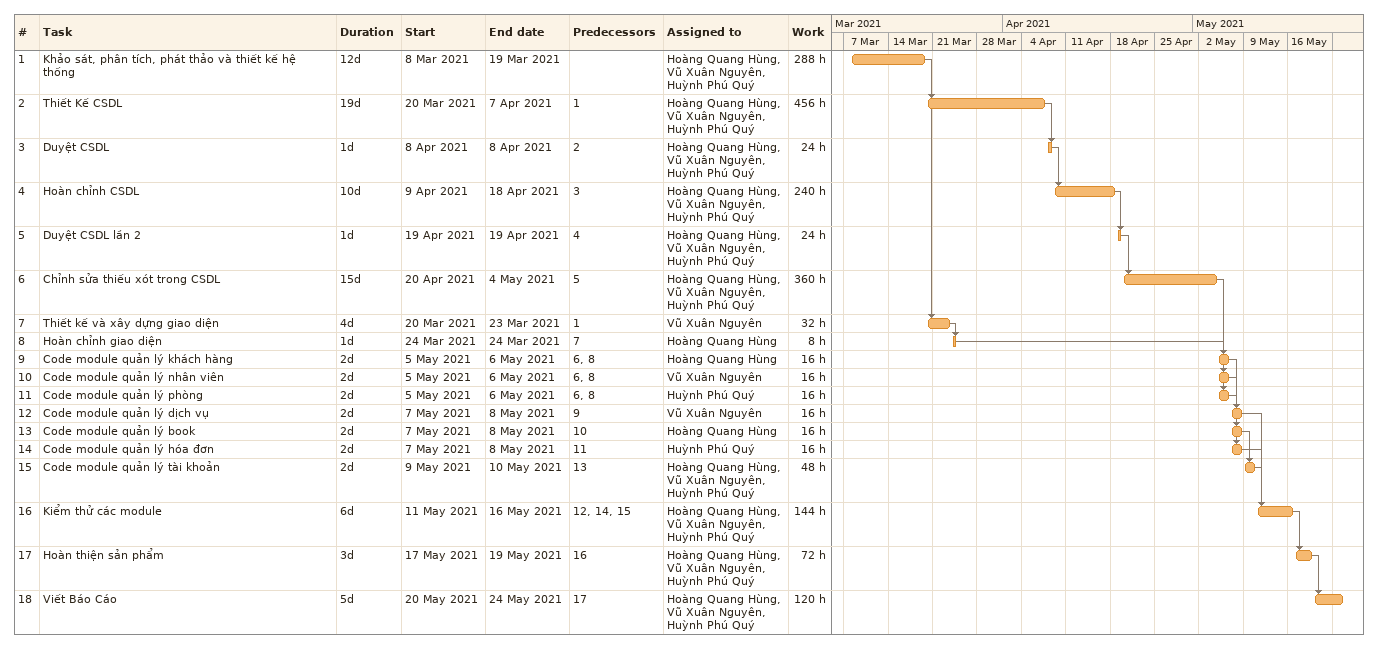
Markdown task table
| ID | Task | Duration | Start | Finish | Predecessors | Resources | Work (h) |
|---|---|---|---|---|---|---|---|
| 1 | Khảo sát, phân tích, phát thảo và thiết kế hệ thống | 12d | 2021-03-08 | 2021-03-19 |  | Hoàng Quang Hùng, Vũ Xuân Nguyên, Huỳnh Phú Quý | 288 |
| 2 | Thiết Kế CSDL | 19d | 2021-03-20 | 2021-04-07 | 1 | Hoàng Quang Hùng, Vũ Xuân Nguyên, Huỳnh Phú Quý | 456 |
| 3 | Duyệt CSDL | 1d | 2021-04-08 | 2021-04-08 | 2 | Hoàng Quang Hùng, Vũ Xuân Nguyên, Huỳnh Phú Quý | 24 |
| 4 | Hoàn chỉnh CSDL | 10d | 2021-04-09 | 2021-04-18 | 3 | Hoàng Quang Hùng, Vũ Xuân Nguyên, Huỳnh Phú Quý | 240 |
| 5 | Duyệt CSDL lần 2 | 1d | 2021-04-19 | 2021-04-19 | 4 | Hoàng Quang Hùng, Vũ Xuân Nguyên, Huỳnh Phú Quý | 24 |
| 6 | Chỉnh sửa thiếu xót trong CSDL | 15d | 2021-04-20 | 2021-05-04 | 5 | Hoàng Quang Hùng, Vũ Xuân Nguyên, Huỳnh Phú Quý | 360 |
| 7 | Thiết kế và xây dựng giao diện | 4d | 2021-03-20 | 2021-03-23 | 1 | Vũ Xuân Nguyên | 32 |
| 8 | Hoàn chỉnh giao diện | 1d | 2021-03-24 | 2021-03-24 | 7 | Hoàng Quang Hùng | 8 |
| 9 | Code module quản lý khách hàng | 2d | 2021-05-05 | 2021-05-06 | 6, 8 | Hoàng Quang Hùng | 16 |
| 10 | Code module quản lý nhân viên | 2d | 2021-05-05 | 2021-05-06 | 6, 8 | Vũ Xuân Nguyên | 16 |
| 11 | Code module quản lý phòng | 2d | 2021-05-05 | 2021-05-06 | 6, 8 | Huỳnh Phú Quý | 16 |
| 12 | Code module quản lý dịch vụ | 2d | 2021-05-07 | 2021-05-08 | 9 | Vũ Xuân Nguyên | 16 |
| 13 | Code module quản lý book | 2d | 2021-05-07 | 2021-05-08 | 10 | Hoàng Quang Hùng | 16 |
| 14 | Code module quản lý hóa đơn | 2d | 2021-05-07 | 2021-05-08 | 11 | Huỳnh Phú Quý | 16 |
| 15 | Code module quản lý tài khoản | 2d | 2021-05-09 | 2021-05-10 | 13 | Hoàng Quang Hùng, Vũ Xuân Nguyên, Huỳnh Phú Quý | 48 |
| 16 | Kiểm thử các module | 6d | 2021-05-11 | 2021-05-16 | 12, 14, 15 | Hoàng Quang Hùng, Vũ Xuân Nguyên, Huỳnh Phú Quý | 144 |
| 17 | Hoàn thiện sản phẩm | 3d | 2021-05-17 | 2021-05-19 | 16 | Hoàng Quang Hùng, Vũ Xuân Nguyên, Huỳnh Phú Quý | 72 |
| 18 | Viết Báo Cáo | 5d | 2021-05-20 | 2021-05-24 | 17 | Hoàng Quang Hùng, Vũ Xuân Nguyên, Huỳnh Phú Quý | 120 |
